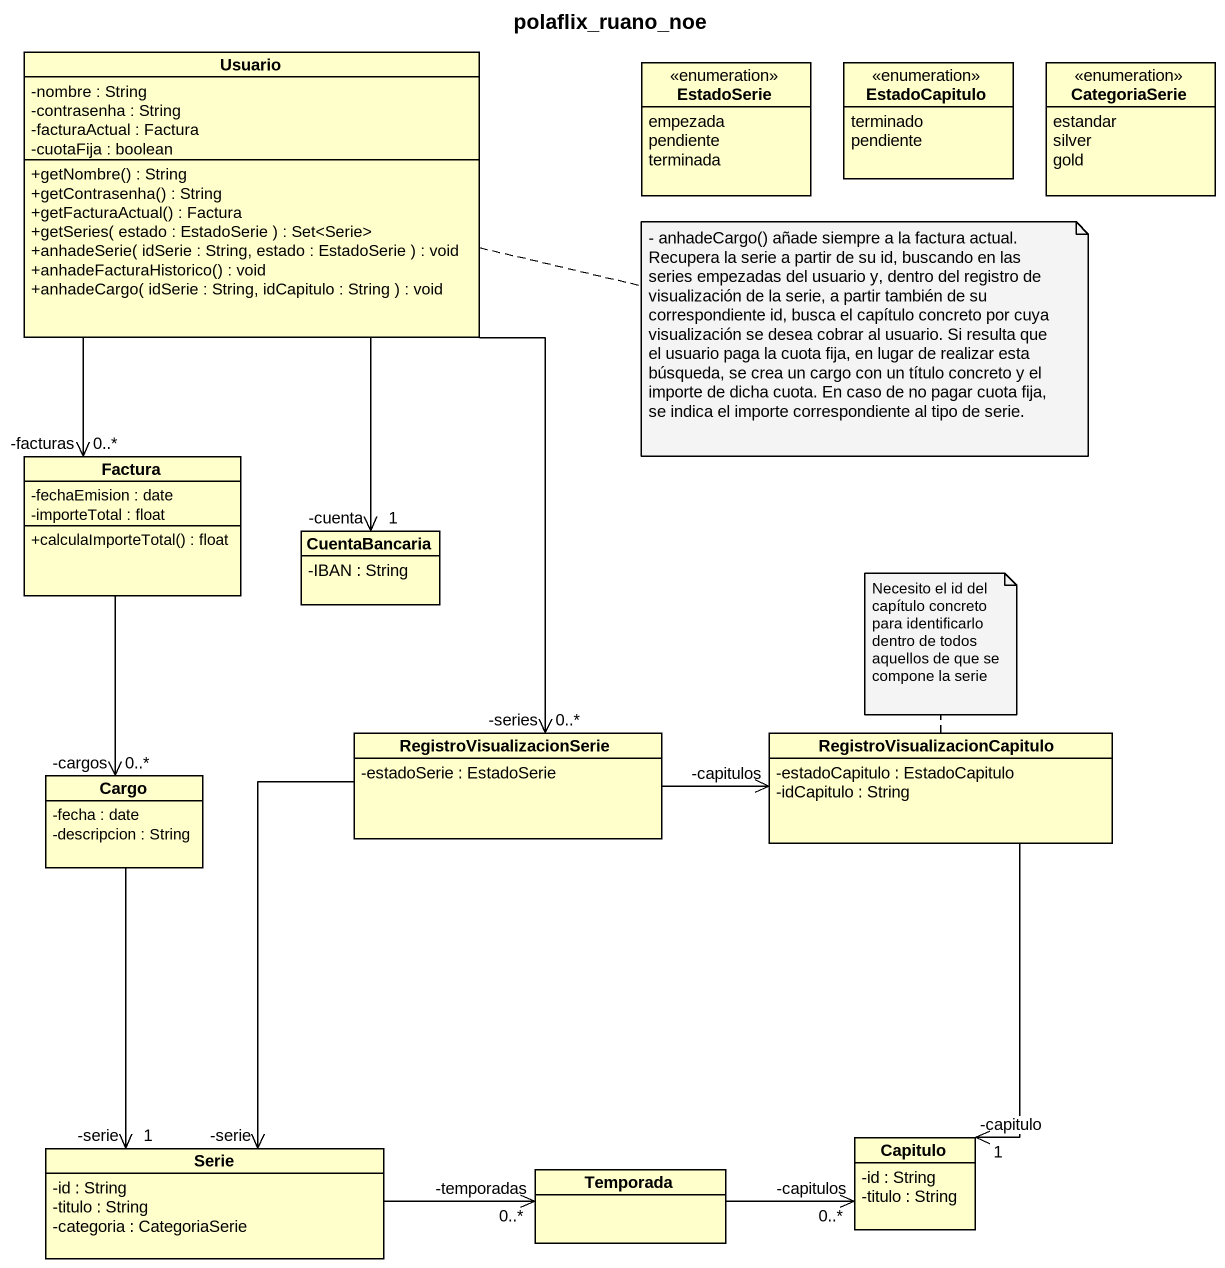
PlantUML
@startuml
title polaflix_ruano_noe
hide circle
hide empty members
skinparam classAttributeIconSize 0
class Usuario {
  -nombre : String
  -contrasenha : String
  -facturaActual : Factura
  -cuotaFija : boolean
  +getNombre() : String
  +getContrasenha() : String
  +getFacturaActual() : Factura
  +getSeries( estado : EstadoSerie ) : Set<Serie>
  +anhadeSerie( idSerie : String, estado : EstadoSerie ) : void
  +anhadeFacturaHistorico() : void
  +anhadeCargo( idSerie : String, idCapitulo : String ) : void
}
enum EstadoSerie {
  empezada
  pendiente
  terminada
}
enum EstadoCapitulo {
  terminado
  pendiente
}
enum CategoriaSerie {
  estandar
  silver
  gold
}
class Factura {
  -fechaEmision : date
  -importeTotal : float
  +calculaImporteTotal() : float
}
class CuentaBancaria {
  -IBAN : String
}
class Cargo {
  -fecha : date
  -descripcion : String
}
class RegistroVisualizacionSerie {
  -estadoSerie : EstadoSerie
}
class "RegistroVisualizacionCapitulo" as RegistroVisualizacionCapitul {
  -estadoCapitulo : EstadoCapitulo
  -idCapitulo : String
}
class Serie {
  -id : String
  -titulo : String
  -categoria : CategoriaSerie
}
class Temporada
class Capitulo {
  -id : String
  -titulo : String
}
Factura "-facturas\n0..*" <-up- Usuario
CuentaBancaria "-cuenta\n1" <-up- Usuario
Cargo "-cargos\n0..*" <-up- Factura
RegistroVisualizacionSerie "-series\n0..*" <-up- Usuario
RegistroVisualizacionCapitul "-capitulos" <-left- RegistroVisualizacionSerie
Serie "-serie\n1" <-up- Cargo
Serie "-serie" <-up- RegistroVisualizacionSerie
Temporada "-temporadas\n0..*" <-left- Serie
Capitulo "-capitulo\n1" <-up- RegistroVisualizacionCapitul
Capitulo "-capitulos\n0..*" <-left- Temporada
note right of Usuario : - anhadeCargo() añade siempre a la factura actual. Recupera la serie a partir de su id, buscando en las series empezadas del usuario y, dentro del registro de visualización de la serie, a partir también de su correspondiente id, busca el capítulo concreto por cuya visualización se desea cobrar al usuario. Si resulta que el usuario paga la cuota fija, en lugar de realizar esta búsqueda, se crea un cargo con un título concreto y el importe de dicha cuota. En caso de no pagar cuota fija, se indica el importe correspondiente al tipo de serie.
note top of RegistroVisualizacionCapitul : Necesito el id del capítulo concreto para identificarlo dentro de todos aquellos de que se compone la serie
@enduml
